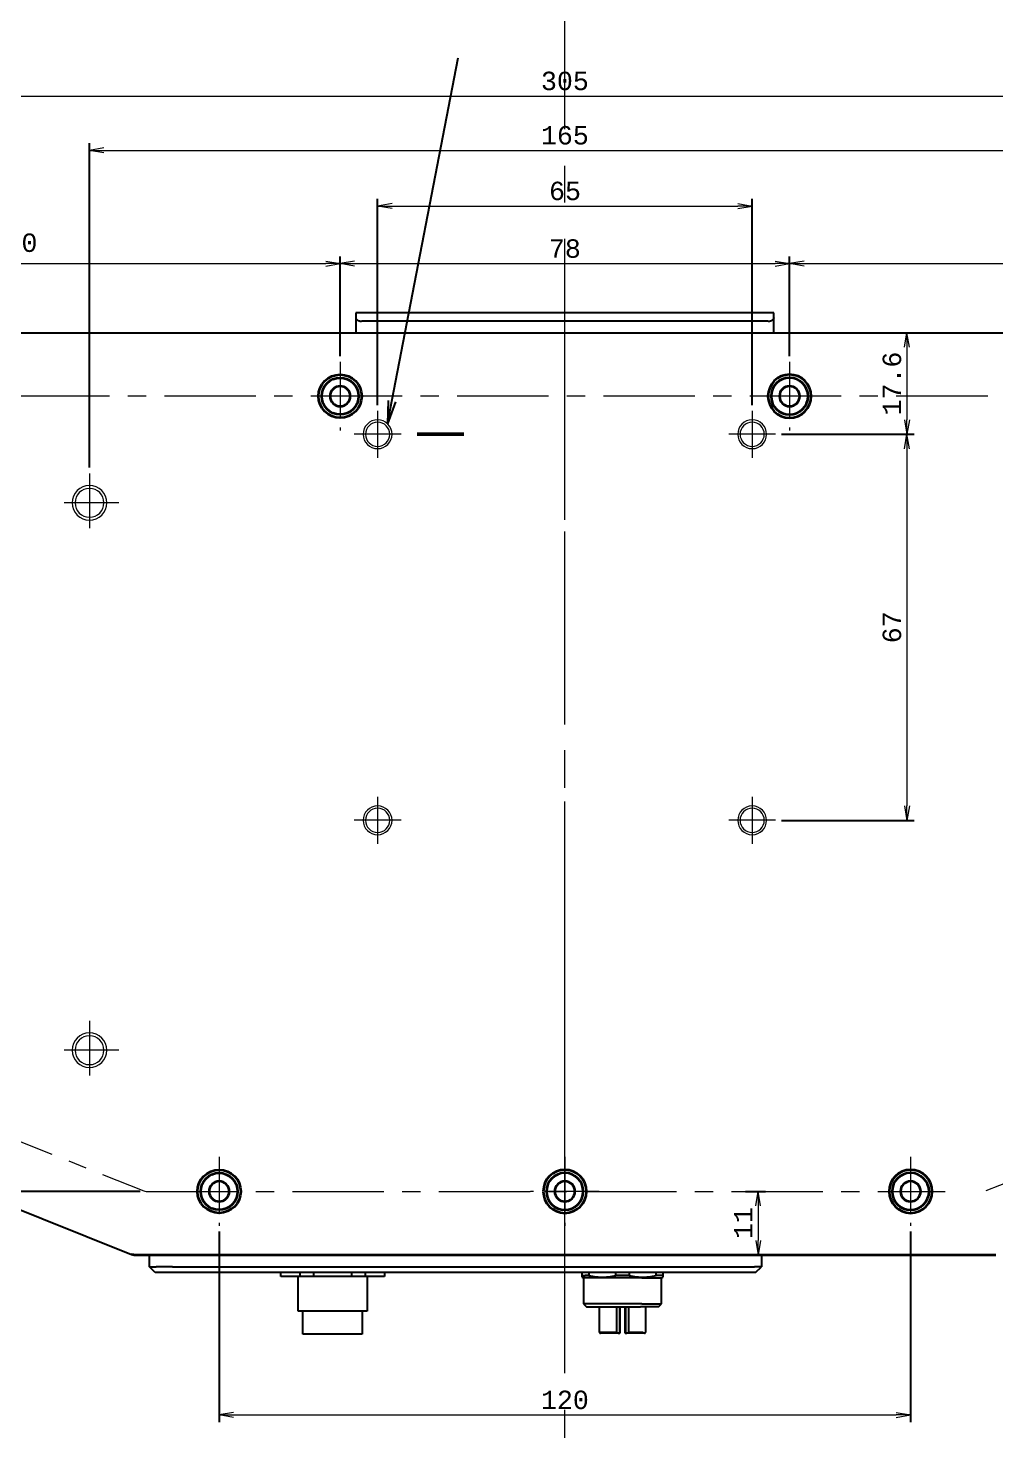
# Model space of a CAD drawing. Header units: millimetres. Extents: x -573 to 3430, y 0 to 3769.
# Drawn here: x 255.2 to 423.1, y 134 to 377.5 of the extents above; entities that cross this region are included whole.
import ezdxf
from ezdxf import colors
from ezdxf.entities.mleader import LeaderData, LeaderLine
from ezdxf.math import Vec2, Vec3

# ---------------------------------------------------------------- set-up
doc = ezdxf.new("R2010")
doc.units = ezdxf.units.MM
doc.linetypes.add('CENTER', pattern=[50.8, 31.75, -6.35, 6.35, -6.35])
for name, color, linetype, lineweight in [('01 Basic thick', 7, 'Continuous', 35), ('02 Basic thin', 3, 'Continuous', 15), ('05 Center', 3, 'CENTER', 15), ('07 Dimension', 4, 'Continuous', 15), ('08 Text', 2, 'Continuous', 15), ('09 Super Thick', 5, 'Continuous', 50)]:
    doc.layers.add(name, color=color, linetype=linetype, lineweight=lineweight)
doc.styles.get("Standard").update_dxf_attribs({"font": 'monotxt.shx', "height": 3.2, "bigfont": '@extfont2.shx'})
doc.dimstyles.new('ISO-25', dxfattribs={"dimtxt": 3.2, "dimasz": 2.5, "dimexe": 1.25, "dimexo": 1, "dimgap": 1, "dimtad": 1, "dimdsep": 46, "dimtxsty": 'Standard', "dimblk": 'OPEN', "dimcen": 2.5, "dimclrd": 256, "dimclre": 256, "dimclrt": 256, "dimadec": 0, "dimazin": 0, "dimtfac": 1, "dimtmove": 0, "dimatfit": 3, "dimldrblk": 'OPEN', "dimfxl": 1, "dimlwd": -1, "dimarcsym": 0})

# ---------------------------------------------------------------- blocks, each defined once
blk = doc.blocks.new('_Open')
at = {"color": 0, "linetype": 'ByBlock', "lineweight": -2}
for p, q in [((-1, 0.167), (0, 0)), ((-1, -0.167), (0, 0)), ((0, 0), (-1, 0))]:
    blk.add_line(p, q, dxfattribs=at)
blk = doc.blocks.new('*D2470')
at = {"layer": '07 Dimension', "lineweight": -2, "ltscale": 0.15, "transparency": 16777216}
for p, q in [((315.84, 312.06), (315.84, 347.85)), ((380.84, 312.06), (380.84, 347.85))]:
    blk.add_line(p, q, dxfattribs=at)
at = {"layer": '07 Dimension', "ltscale": 0.15, "transparency": 16777216}
blk.add_line((318.34, 346.6), (378.34, 346.6), dxfattribs=at)
at = {"layer": 'Defpoints', "color": 0, "ltscale": 0.15, "transparency": 16777216}
for p in [(380.84, 346.6), (315.84, 311.06), (380.84, 311.06)]:
    blk.add_point(p, dxfattribs=at)
at = {"layer": '07 Dimension', "ltscale": 0.15, "transparency": 16777216, "xscale": 2.5, "yscale": 2.5, "zscale": 2.5, "rotation": 180}
blk.add_blockref('_Open', (315.84, 346.6), dxfattribs=at)
at = {"layer": '07 Dimension', "ltscale": 0.15, "transparency": 16777216, "xscale": 2.5, "yscale": 2.5, "zscale": 2.5}
blk.add_blockref('_Open', (380.84, 346.6), dxfattribs=at)
at = {"layer": '07 Dimension', "ltscale": 0.15, "transparency": 16777216, "insert": (348.36, 349.2), "char_height": 3.2, "attachment_point": 5}
blk.add_mtext('65', dxfattribs=at)
blk = doc.blocks.new('*D2471')
at = {"layer": '07 Dimension', "lineweight": -2, "ltscale": 0.15, "transparency": 16777216}
for p, q in [((265.84, 301.21), (265.84, 357.51)), ((430.84, 301.21), (430.84, 357.51))]:
    blk.add_line(p, q, dxfattribs=at)
at = {"layer": '07 Dimension', "ltscale": 0.15, "transparency": 16777216}
blk.add_line((268.34, 356.26), (428.34, 356.26), dxfattribs=at)
at = {"layer": 'Defpoints', "color": 0, "ltscale": 0.15, "transparency": 16777216}
for p in [(430.84, 356.26), (265.84, 300.21), (430.84, 300.21)]:
    blk.add_point(p, dxfattribs=at)
at = {"layer": '07 Dimension', "ltscale": 0.15, "transparency": 16777216, "xscale": 2.5, "yscale": 2.5, "zscale": 2.5, "rotation": 180}
blk.add_blockref('_Open', (265.84, 356.26), dxfattribs=at)
at = {"layer": '07 Dimension', "ltscale": 0.15, "transparency": 16777216, "xscale": 2.5, "yscale": 2.5, "zscale": 2.5}
blk.add_blockref('_Open', (430.84, 356.26), dxfattribs=at)
at = {"layer": '07 Dimension', "ltscale": 0.15, "transparency": 16777216, "insert": (348.34, 358.86), "char_height": 3.2, "attachment_point": 5}
blk.add_mtext('165', dxfattribs=at)
blk = doc.blocks.new('*D2472')
at = {"layer": '07 Dimension', "lineweight": -2, "ltscale": 0.15, "transparency": 16777216}
for p, q in [((195.84, 301.21), (195.84, 366.94)), ((500.84, 301.21), (500.84, 366.94))]:
    blk.add_line(p, q, dxfattribs=at)
at = {"layer": '07 Dimension', "ltscale": 0.15, "transparency": 16777216}
blk.add_line((198.34, 365.69), (498.34, 365.69), dxfattribs=at)
at = {"layer": 'Defpoints', "color": 0, "ltscale": 0.15, "transparency": 16777216}
for p in [(500.84, 365.69), (195.84, 300.21), (500.84, 300.21)]:
    blk.add_point(p, dxfattribs=at)
at = {"layer": '07 Dimension', "ltscale": 0.15, "transparency": 16777216, "xscale": 2.5, "yscale": 2.5, "zscale": 2.5, "rotation": 180}
blk.add_blockref('_Open', (195.84, 365.69), dxfattribs=at)
at = {"layer": '07 Dimension', "ltscale": 0.15, "transparency": 16777216, "xscale": 2.5, "yscale": 2.5, "zscale": 2.5}
blk.add_blockref('_Open', (500.84, 365.69), dxfattribs=at)
at = {"layer": '07 Dimension', "ltscale": 0.15, "transparency": 16777216, "insert": (348.34, 368.29), "char_height": 3.2, "attachment_point": 5}
blk.add_mtext('305', dxfattribs=at)
blk = doc.blocks.new('*D2476')
at = {"layer": '07 Dimension', "lineweight": -2, "ltscale": 0.15, "transparency": 16777216}
for p, q in [((385.91, 306.99), (408.96, 306.99)), ((385.91, 239.99), (408.96, 239.99))]:
    blk.add_line(p, q, dxfattribs=at)
at = {"layer": '07 Dimension', "ltscale": 0.15, "transparency": 16777216}
blk.add_line((407.71, 304.49), (407.71, 242.49), dxfattribs=at)
at = {"layer": 'Defpoints', "color": 0, "ltscale": 0.15, "transparency": 16777216}
for p in [(384.91, 306.99), (384.91, 239.99), (407.71, 239.99)]:
    blk.add_point(p, dxfattribs=at)
at = {"layer": '07 Dimension', "ltscale": 0.15, "transparency": 16777216, "xscale": 2.5, "yscale": 2.5, "zscale": 2.5}
for p, rotation in [((407.71, 306.99), 90), ((407.71, 239.99), 270)]:
    blk.add_blockref('_Open', p, dxfattribs=dict(at, rotation=rotation))
at = {"layer": '07 Dimension', "ltscale": 0.15, "transparency": 16777216, "insert": (405.11, 273.49), "char_height": 3.2, "attachment_point": 5, "rotation": 90}
blk.add_mtext('67', dxfattribs=at)
blk = doc.blocks.new('*D2462')
at = {"layer": '07 Dimension', "lineweight": -2, "ltscale": 0.15, "transparency": 16777216}
for p, q in [((381.84, 324.59), (408.96, 324.59)), ((385.91, 306.99), (408.96, 306.99))]:
    blk.add_line(p, q, dxfattribs=at)
at = {"layer": '07 Dimension', "ltscale": 0.15, "transparency": 16777216}
blk.add_line((407.71, 322.09), (407.71, 309.49), dxfattribs=at)
at = {"layer": 'Defpoints', "color": 0, "ltscale": 0.15, "transparency": 16777216}
for p in [(380.84, 324.59), (384.91, 306.99), (407.71, 306.99)]:
    blk.add_point(p, dxfattribs=at)
at = {"layer": '07 Dimension', "ltscale": 0.15, "transparency": 16777216, "xscale": 2.5, "yscale": 2.5, "zscale": 2.5}
for p, rotation in [((407.71, 324.59), 90), ((407.71, 306.99), 270)]:
    blk.add_blockref('_Open', p, dxfattribs=dict(at, rotation=rotation))
at = {"layer": '07 Dimension', "ltscale": 0.15, "transparency": 16777216, "insert": (405.11, 315.79), "char_height": 3.2, "attachment_point": 5, "rotation": 90}
blk.add_mtext('17.6', dxfattribs=at)
blk = doc.blocks.new('*D2477')
at = {"layer": '07 Dimension', "lineweight": -2, "ltscale": 0.15, "transparency": 16777216}
for p, q in [((309.34, 320.57), (309.34, 337.85)), ((387.34, 320.57), (387.34, 337.85))]:
    blk.add_line(p, q, dxfattribs=at)
at = {"layer": '07 Dimension', "ltscale": 0.15, "transparency": 16777216}
blk.add_line((311.84, 336.6), (384.84, 336.6), dxfattribs=at)
at = {"layer": 'Defpoints', "color": 0, "ltscale": 0.15, "transparency": 16777216}
for p in [(387.34, 336.6), (309.34, 319.57), (387.34, 319.57)]:
    blk.add_point(p, dxfattribs=at)
at = {"layer": '07 Dimension', "ltscale": 0.15, "transparency": 16777216, "xscale": 2.5, "yscale": 2.5, "zscale": 2.5, "rotation": 180}
blk.add_blockref('_Open', (309.34, 336.6), dxfattribs=at)
at = {"layer": '07 Dimension', "ltscale": 0.15, "transparency": 16777216, "xscale": 2.5, "yscale": 2.5, "zscale": 2.5}
blk.add_blockref('_Open', (387.34, 336.6), dxfattribs=at)
at = {"layer": '07 Dimension', "ltscale": 0.15, "transparency": 16777216, "insert": (348.34, 339.2), "char_height": 3.2, "attachment_point": 5}
blk.add_mtext('78', dxfattribs=at)
blk = doc.blocks.new('*D2478')
at = {"layer": '07 Dimension', "lineweight": -2, "ltscale": 0.15, "transparency": 16777216}
for p, q in [((387.34, 320.57), (387.34, 337.85)), ((517.34, 320.57), (517.34, 337.85))]:
    blk.add_line(p, q, dxfattribs=at)
at = {"layer": '07 Dimension', "ltscale": 0.15, "transparency": 16777216}
blk.add_line((389.84, 336.6), (514.84, 336.6), dxfattribs=at)
at = {"layer": 'Defpoints', "color": 0, "ltscale": 0.15, "transparency": 16777216}
for p in [(517.34, 336.6), (387.34, 319.57), (517.34, 319.57)]:
    blk.add_point(p, dxfattribs=at)
at = {"layer": '07 Dimension', "ltscale": 0.15, "transparency": 16777216, "xscale": 2.5, "yscale": 2.5, "zscale": 2.5, "rotation": 180}
blk.add_blockref('_Open', (387.34, 336.6), dxfattribs=at)
at = {"layer": '07 Dimension', "ltscale": 0.15, "transparency": 16777216, "xscale": 2.5, "yscale": 2.5, "zscale": 2.5}
blk.add_blockref('_Open', (517.34, 336.6), dxfattribs=at)
at = {"layer": '07 Dimension', "ltscale": 0.15, "transparency": 16777216, "insert": (452.34, 339.73), "char_height": 3.2, "attachment_point": 5}
blk.add_mtext('65X2p=130', dxfattribs=at)
blk = doc.blocks.new('*D2459')
at = {"layer": '07 Dimension', "lineweight": -2, "ltscale": 0.15, "transparency": 16777216}
for p, q in [((179.34, 320.57), (179.34, 337.85)), ((309.34, 320.57), (309.34, 337.85))]:
    blk.add_line(p, q, dxfattribs=at)
at = {"layer": '07 Dimension', "ltscale": 0.15, "transparency": 16777216}
blk.add_line((181.84, 336.6), (306.84, 336.6), dxfattribs=at)
at = {"layer": 'Defpoints', "color": 0, "ltscale": 0.15, "transparency": 16777216}
for p in [(309.34, 336.6), (179.34, 319.57), (309.34, 319.57)]:
    blk.add_point(p, dxfattribs=at)
at = {"layer": '07 Dimension', "ltscale": 0.15, "transparency": 16777216, "xscale": 2.5, "yscale": 2.5, "zscale": 2.5, "rotation": 180}
blk.add_blockref('_Open', (179.34, 336.6), dxfattribs=at)
at = {"layer": '07 Dimension', "ltscale": 0.15, "transparency": 16777216, "xscale": 2.5, "yscale": 2.5, "zscale": 2.5}
blk.add_blockref('_Open', (309.34, 336.6), dxfattribs=at)
at = {"layer": '07 Dimension', "ltscale": 0.15, "transparency": 16777216, "insert": (244.34, 339.73), "char_height": 3.2, "attachment_point": 5}
blk.add_mtext('65X2p=130', dxfattribs=at)
blk = doc.blocks.new('*D2465')
at = {"layer": '07 Dimension', "lineweight": -2, "ltscale": 0.15, "transparency": 16777216}
for p, q in [((288.34, 168.62), (288.34, 135.54)), ((408.34, 168.62), (408.34, 135.54))]:
    blk.add_line(p, q, dxfattribs=at)
at = {"layer": '07 Dimension', "ltscale": 0.15, "transparency": 16777216}
blk.add_line((290.84, 136.79), (405.84, 136.79), dxfattribs=at)
at = {"layer": 'Defpoints', "color": 0, "ltscale": 0.15, "transparency": 16777216}
for p in [(288.34, 169.62), (408.34, 169.62), (408.34, 136.79)]:
    blk.add_point(p, dxfattribs=at)
at = {"layer": '07 Dimension', "ltscale": 0.15, "transparency": 16777216, "xscale": 2.5, "yscale": 2.5, "zscale": 2.5, "rotation": 180}
blk.add_blockref('_Open', (288.34, 136.79), dxfattribs=at)
at = {"layer": '07 Dimension', "ltscale": 0.15, "transparency": 16777216, "xscale": 2.5, "yscale": 2.5, "zscale": 2.5}
blk.add_blockref('_Open', (408.34, 136.79), dxfattribs=at)
at = {"layer": '07 Dimension', "ltscale": 0.15, "transparency": 16777216, "insert": (348.34, 139.39), "char_height": 3.2, "attachment_point": 5}
blk.add_mtext('120', dxfattribs=at)
blk = doc.blocks.new('*D2467')
at = {"layer": '07 Dimension', "lineweight": -2, "ltscale": 0.15, "transparency": 16777216}
for p, q in [((379.68, 175.59), (383.14, 175.59)), ((379.68, 164.59), (383.14, 164.59))]:
    blk.add_line(p, q, dxfattribs=at)
at = {"layer": '07 Dimension', "ltscale": 0.15, "transparency": 16777216}
blk.add_line((381.89, 173.09), (381.89, 167.09), dxfattribs=at)
at = {"layer": 'Defpoints', "color": 0, "ltscale": 0.15, "transparency": 16777216}
for p in [(378.68, 175.59), (378.68, 164.59), (381.89, 164.59)]:
    blk.add_point(p, dxfattribs=at)
at = {"layer": '07 Dimension', "ltscale": 0.15, "transparency": 16777216, "xscale": 2.5, "yscale": 2.5, "zscale": 2.5}
for p, rotation in [((381.89, 175.59), 90), ((381.89, 164.59), 270)]:
    blk.add_blockref('_Open', p, dxfattribs=dict(at, rotation=rotation))
at = {"layer": '07 Dimension', "ltscale": 0.15, "transparency": 16777216, "insert": (379.29, 170.09), "char_height": 3.2, "attachment_point": 5, "rotation": 90}
blk.add_mtext('11', dxfattribs=at)
blk = doc.blocks.new('*D2469')
at = {"layer": '07 Dimension', "lineweight": -2, "ltscale": 0.15, "transparency": 16777216}
for p, q in [((172.36, 313.59), (136.37, 313.59)), ((274.65, 175.59), (136.37, 175.59))]:
    blk.add_line(p, q, dxfattribs=at)
at = {"layer": '07 Dimension', "ltscale": 0.15, "transparency": 16777216}
blk.add_line((137.62, 311.09), (137.62, 178.09), dxfattribs=at)
at = {"layer": 'Defpoints', "color": 0, "ltscale": 0.15, "transparency": 16777216}
for p in [(173.36, 313.59), (137.62, 175.59), (275.65, 175.59)]:
    blk.add_point(p, dxfattribs=at)
at = {"layer": '07 Dimension', "ltscale": 0.15, "transparency": 16777216, "xscale": 2.5, "yscale": 2.5, "zscale": 2.5}
for p, rotation in [((137.62, 313.59), 90), ((137.62, 175.59), 270)]:
    blk.add_blockref('_Open', p, dxfattribs=dict(at, rotation=rotation))
at = {"layer": '07 Dimension', "ltscale": 0.15, "transparency": 16777216, "insert": (135.02, 244.59), "char_height": 3.2, "attachment_point": 5, "rotation": 90}
blk.add_mtext('138', dxfattribs=at)

msp = doc.modelspace()

# ---------------------------------------------------------------- linework, layer by layer
at = {"layer": '01 Basic thick', "lineweight": -3}
for p, q in [((312.089, 328.092), (312.089, 327.169)), ((384.589, 328.092), (312.089, 328.092)), ((312.099, 327.141), (312.089, 327.169)), ((312.089, 327.169), (312.089, 324.593)), ((312.11, 327.112), (312.099, 327.141)), ((312.122, 327.085), (312.11, 327.112)), ((312.134, 327.058), (312.122, 327.085)), ((312.148, 327.031), (312.134, 327.058)), ((312.163, 327.004), (312.148, 327.031)), ((312.178, 326.979), (312.163, 327.004)), ((312.195, 326.953), (312.178, 326.979)), ((312.212, 326.929), (312.195, 326.953)), ((312.23, 326.905), (312.212, 326.929)), ((312.249, 326.881), (312.23, 326.905)), ((312.269, 326.859), (312.249, 326.881)), ((312.289, 326.837), (312.269, 326.859)), ((312.311, 326.815), (312.289, 326.837)), ((312.333, 326.795), (312.311, 326.815)), ((312.355, 326.775), (312.333, 326.795)), ((312.379, 326.756), (312.355, 326.775)), ((312.403, 326.738), (312.379, 326.756)), ((312.427, 326.721), (312.403, 326.738)), ((312.453, 326.705), (312.427, 326.721)), ((312.479, 326.689), (312.453, 326.705)), ((312.505, 326.674), (312.479, 326.689)), ((312.532, 326.661), (312.505, 326.674)), ((312.559, 326.648), (312.532, 326.661)), ((312.587, 326.636), (312.559, 326.648)), ((312.615, 326.625), (312.587, 326.636)), ((312.643, 326.616), (312.615, 326.625)), ((312.672, 326.607), (312.643, 326.616)), ((312.701, 326.599), (312.672, 326.607)), ((312.73, 326.592), (312.701, 326.599)), ((312.76, 326.586), (312.73, 326.592)), ((312.79, 326.582), (312.76, 326.586)), ((312.82, 326.578), (312.79, 326.582)), ((312.85, 326.575), (312.82, 326.578)), ((312.88, 326.574), (312.85, 326.575)), ((312.91, 326.573), (312.88, 326.574)), ((312.94, 326.574), (312.91, 326.573)), ((312.97, 326.575), (312.94, 326.574)), ((313, 326.578), (312.97, 326.575)), ((313.03, 326.581), (313, 326.578)), ((313.059, 326.586), (313.03, 326.581)), ((313.089, 326.592), (313.059, 326.586)), ((383.589, 326.592), (313.089, 326.592)), ((383.619, 326.586), (383.589, 326.592)), ((383.648, 326.581), (383.619, 326.586)), ((383.678, 326.578), (383.648, 326.581)), ((383.708, 326.575), (383.678, 326.578)), ((383.738, 326.574), (383.708, 326.575)), ((383.768, 326.573), (383.738, 326.574)), ((383.798, 326.574), (383.768, 326.573)), ((383.828, 326.575), (383.798, 326.574)), ((383.858, 326.578), (383.828, 326.575)), ((383.888, 326.582), (383.858, 326.578)), ((383.918, 326.586), (383.888, 326.582)), ((383.948, 326.592), (383.918, 326.586)), ((383.977, 326.599), (383.948, 326.592)), ((384.006, 326.607), (383.977, 326.599)), ((384.035, 326.616), (384.006, 326.607)), ((384.063, 326.625), (384.035, 326.616)), ((384.091, 326.636), (384.063, 326.625)), ((384.119, 326.648), (384.091, 326.636)), ((384.146, 326.661), (384.119, 326.648)), ((384.173, 326.674), (384.146, 326.661)), ((384.199, 326.689), (384.173, 326.674)), ((384.225, 326.705), (384.199, 326.689)), ((384.25, 326.721), (384.225, 326.705)), ((384.275, 326.738), (384.25, 326.721)), ((384.299, 326.756), (384.275, 326.738)), ((384.323, 326.775), (384.299, 326.756)), ((384.345, 326.795), (384.323, 326.775)), ((384.367, 326.815), (384.345, 326.795)), ((384.389, 326.837), (384.367, 326.815)), ((384.409, 326.859), (384.389, 326.837)), ((384.429, 326.881), (384.409, 326.859)), ((384.448, 326.905), (384.429, 326.881)), ((384.466, 326.929), (384.448, 326.905)), ((384.483, 326.953), (384.466, 326.929)), ((384.5, 326.979), (384.483, 326.953)), ((384.515, 327.004), (384.5, 326.979)), ((384.53, 327.031), (384.515, 327.004)), ((384.544, 327.058), (384.53, 327.031)), ((384.556, 327.085), (384.544, 327.058)), ((384.568, 327.112), (384.556, 327.085)), ((384.579, 327.141), (384.568, 327.112)), ((384.589, 327.169), (384.579, 327.141)), ((384.589, 327.169), (384.589, 328.092)), ((384.589, 324.593), (384.589, 327.169)), ((169.339, 324.593), (527.339, 324.593)), ((168.968, 206.341), (273.16, 164.664)), ((273.339, 164.593), (273.16, 164.664)), ((273.16, 164.664), (273.193, 164.652)), ((273.193, 164.652), (273.225, 164.641)), ((273.225, 164.641), (273.258, 164.631)), ((273.258, 164.631), (273.292, 164.622)), ((273.292, 164.622), (273.325, 164.614)), ((273.325, 164.614), (273.359, 164.608)), ((273.343, 164.615), (273.339, 164.593)), ((273.359, 164.608), (273.394, 164.602)), ((273.394, 164.602), (273.428, 164.598)), ((273.428, 164.598), (273.462, 164.595)), ((273.462, 164.595), (273.497, 164.593)), ((273.497, 164.593), (273.532, 164.593)), ((273.532, 164.593), (423.146, 164.593)), ((276.239, 162.493), (276.239, 164.593)), ((382.439, 164.593), (382.439, 162.493)), ((276.239, 162.493), (277.411, 162.493)), ((277.239, 161.493), (276.239, 162.493)), ((278.118, 161.493), (277.239, 161.493)), ((280.239, 162.493), (277.411, 162.493)), ((280.239, 161.493), (278.118, 161.493)), ((280.239, 162.493), (378.439, 162.493)), ((378.439, 161.493), (280.239, 161.493)), ((299.039, 160.795), (299.039, 161.495)), ((302.317, 160.795), (299.039, 160.795)), ((302.039, 154.795), (302.039, 160.789)), ((302.317, 161.496), (302.317, 160.795)), ((304.761, 160.795), (302.317, 160.795)), ((304.761, 160.795), (304.761, 161.493)), ((311.317, 160.795), (304.761, 160.795)), ((311.317, 161.493), (311.317, 160.795)), ((313.761, 160.795), (311.317, 160.795)), ((313.761, 160.795), (313.761, 161.493)), ((317.039, 160.795), (313.761, 160.795)), ((314.039, 160.795), (314.039, 154.795)), ((317.039, 161.494), (317.039, 160.795)), ((351.339, 161.009), (351.339, 161.495)), ((351.339, 161.009), (351.844, 161.009)), ((351.339, 160.72), (351.339, 161.009)), ((351.339, 160.72), (351.589, 160.576)), ((352.507, 161.009), (351.844, 161.009)), ((352.507, 161.494), (352.507, 161.009)), ((352.507, 161.009), (352.813, 160.937)), ((352.813, 160.937), (353.121, 160.876)), ((353.121, 160.876), (353.431, 160.824)), ((353.431, 160.824), (353.742, 160.783)), ((353.742, 160.783), (354.055, 160.752)), ((354.055, 160.752), (354.368, 160.732)), ((354.368, 160.732), (354.682, 160.721)), ((354.682, 160.721), (354.996, 160.721)), ((354.996, 160.721), (355.31, 160.732)), ((355.31, 160.732), (355.623, 160.752)), ((355.623, 160.752), (355.936, 160.783)), ((355.936, 160.783), (356.247, 160.824)), ((356.247, 160.824), (356.557, 160.876)), ((356.557, 160.876), (356.865, 160.937)), ((356.865, 160.937), (357.171, 161.009)), ((357.171, 161.009), (357.171, 161.496)), ((359.507, 161.009), (357.171, 161.009)), ((359.507, 161.493), (359.507, 161.009)), ((359.507, 161.009), (359.813, 160.937)), ((359.813, 160.937), (360.121, 160.876)), ((360.121, 160.876), (360.431, 160.824)), ((360.431, 160.824), (360.742, 160.783)), ((360.742, 160.783), (361.055, 160.752)), ((361.055, 160.752), (361.368, 160.732)), ((361.368, 160.732), (361.682, 160.721)), ((361.682, 160.721), (361.996, 160.721)), ((361.996, 160.721), (362.31, 160.732)), ((362.31, 160.732), (362.623, 160.752)), ((362.623, 160.752), (362.936, 160.783)), ((362.936, 160.783), (363.247, 160.824)), ((363.247, 160.824), (363.557, 160.876)), ((363.557, 160.876), (363.865, 160.937)), ((363.865, 160.937), (364.171, 161.009)), ((364.171, 161.009), (364.171, 161.497)), ((365.339, 161.009), (364.171, 161.009)), ((365.089, 160.576), (365.339, 160.72)), ((365.339, 161.497), (365.339, 161.009)), ((365.339, 161.009), (365.339, 160.72)), ((378.439, 162.493), (381.267, 162.493)), ((380.56, 161.493), (378.439, 161.493)), ((381.439, 161.493), (380.56, 161.493)), ((382.439, 162.493), (381.267, 162.493)), ((381.439, 161.493), (382.439, 162.493)), ((352.493, 160.576), (351.589, 160.576)), ((351.589, 160.576), (351.589, 156.076)), ((361.714, 160.576), (352.493, 160.576)), ((361.714, 160.576), (365.089, 160.576)), ((365.089, 156.076), (365.089, 160.576)), ((351.589, 156.076), (352.089, 155.576)), ((361.714, 156.076), (351.589, 156.076)), ((361.714, 156.076), (365.089, 156.076)), ((364.589, 155.576), (365.089, 156.076)), ((308.039, 154.795), (302.043, 154.795)), ((302.889, 150.795), (302.889, 154.791)), ((314.039, 154.795), (308.039, 154.795)), ((313.189, 154.795), (313.189, 150.795)), ((352.089, 155.576), (361.464, 155.576)), ((354.343, 151.176), (354.343, 155.578)), ((357.315, 155.576), (357.315, 151.176)), ((357.814, 155.576), (357.814, 151.176)), ((357.959, 151.176), (357.959, 155.578)), ((358.719, 155.576), (358.719, 151.176)), ((358.864, 155.577), (358.864, 151.176)), ((359.363, 155.576), (359.363, 151.176)), ((364.589, 155.576), (361.464, 155.576)), ((362.335, 155.58), (362.335, 151.176)), ((354.331, 151.176), (354.331, 151.169)), ((354.343, 151.176), (354.331, 151.176)), ((354.331, 151.169), (354.331, 151.162)), ((354.331, 151.162), (354.332, 151.155)), ((354.332, 151.155), (354.333, 151.148)), ((354.333, 151.148), (354.334, 151.141)), ((354.334, 151.141), (354.335, 151.134)), ((354.335, 151.134), (354.337, 151.127)), ((354.337, 151.127), (354.338, 151.12)), ((354.338, 151.12), (354.34, 151.114)), ((354.34, 151.114), (354.343, 151.107)), ((354.343, 151.176), (357.315, 151.176)), ((354.343, 151.107), (354.345, 151.101)), ((354.345, 151.101), (354.348, 151.094)), ((354.348, 151.094), (354.351, 151.088)), ((354.351, 151.088), (354.354, 151.082)), ((354.354, 151.082), (354.357, 151.076)), ((354.357, 151.076), (354.361, 151.07)), ((354.361, 151.07), (354.365, 151.064)), ((354.365, 151.064), (354.369, 151.058)), ((354.369, 151.058), (354.373, 151.052)), ((354.373, 151.052), (354.377, 151.047)), ((354.377, 151.047), (354.382, 151.042)), ((354.382, 151.042), (354.387, 151.037)), ((354.387, 151.037), (354.392, 151.032)), ((354.392, 151.032), (354.397, 151.027)), ((354.397, 151.027), (354.402, 151.022)), ((354.402, 151.022), (354.407, 151.018)), ((354.407, 151.018), (354.413, 151.014)), ((354.413, 151.014), (354.419, 151.01)), ((354.419, 151.01), (354.425, 151.006)), ((354.425, 151.006), (354.431, 151.002)), ((354.431, 151.002), (354.437, 150.999)), ((354.437, 150.999), (354.443, 150.996)), ((354.443, 150.996), (354.449, 150.993)), ((354.449, 150.993), (354.456, 150.99)), ((354.456, 150.99), (354.462, 150.988)), ((354.462, 150.988), (354.469, 150.985)), ((354.469, 150.985), (354.475, 150.983)), ((354.475, 150.983), (354.482, 150.982)), ((354.482, 150.982), (354.489, 150.98)), ((354.489, 150.98), (354.496, 150.979)), ((354.496, 150.979), (354.503, 150.978)), ((354.503, 150.978), (354.51, 150.977)), ((354.51, 150.977), (354.517, 150.976)), ((354.517, 150.976), (354.524, 150.976)), ((354.524, 150.976), (354.53, 150.976)), ((357.364, 150.976), (354.537, 150.976)), ((357.414, 150.976), (357.364, 150.976)), ((357.611, 150.976), (357.414, 150.976)), ((357.621, 150.976), (357.614, 150.976)), ((357.614, 150.976), (357.759, 150.976)), ((357.759, 150.976), (357.614, 150.976)), ((357.628, 150.976), (357.621, 150.976)), ((357.634, 150.977), (357.628, 150.976)), ((357.641, 150.977), (357.634, 150.977)), ((357.648, 150.978), (357.641, 150.977)), ((357.655, 150.98), (357.648, 150.978)), ((357.661, 150.981), (357.655, 150.98)), ((357.668, 150.983), (357.661, 150.981)), ((357.674, 150.985), (357.668, 150.983)), ((357.681, 150.987), (357.674, 150.985)), ((357.687, 150.99), (357.681, 150.987)), ((357.694, 150.992), (357.687, 150.99)), ((357.7, 150.995), (357.694, 150.992)), ((357.706, 150.998), (357.7, 150.995)), ((357.712, 151.001), (357.706, 150.998)), ((357.718, 151.005), (357.712, 151.001)), ((357.724, 151.008), (357.718, 151.005)), ((357.729, 151.012), (357.724, 151.008)), ((357.735, 151.016), (357.729, 151.012)), ((357.74, 151.02), (357.735, 151.016)), ((357.745, 151.025), (357.74, 151.02)), ((357.75, 151.029), (357.745, 151.025)), ((357.755, 151.034), (357.75, 151.029)), ((357.76, 151.039), (357.755, 151.034)), ((357.759, 150.976), (357.766, 150.976)), ((357.765, 151.044), (357.76, 151.039)), ((357.769, 151.049), (357.765, 151.044)), ((357.766, 150.976), (357.773, 150.976)), ((357.773, 151.055), (357.769, 151.049)), ((357.777, 151.06), (357.773, 151.055)), ((357.773, 150.976), (357.779, 150.977)), ((357.781, 151.066), (357.777, 151.06)), ((357.779, 150.977), (357.786, 150.977)), ((357.785, 151.072), (357.781, 151.066)), ((357.788, 151.078), (357.785, 151.072)), ((357.786, 150.977), (357.793, 150.978)), ((357.792, 151.084), (357.788, 151.078)), ((357.795, 151.09), (357.792, 151.084)), ((357.793, 150.978), (357.8, 150.98)), ((357.797, 151.096), (357.795, 151.09)), ((357.8, 151.102), (357.797, 151.096)), ((357.802, 151.109), (357.8, 151.102)), ((357.8, 150.98), (357.806, 150.981)), ((357.805, 151.115), (357.802, 151.109)), ((357.807, 151.122), (357.805, 151.115)), ((357.806, 150.981), (357.813, 150.983)), ((357.808, 151.128), (357.807, 151.122)), ((357.81, 151.135), (357.808, 151.128)), ((357.811, 151.142), (357.81, 151.135)), ((357.812, 151.148), (357.811, 151.142)), ((357.813, 151.155), (357.812, 151.148)), ((357.814, 151.162), (357.813, 151.155)), ((357.813, 150.983), (357.819, 150.985)), ((357.814, 151.176), (357.814, 151.169)), ((357.814, 151.169), (357.814, 151.162)), ((357.819, 150.985), (357.826, 150.987)), ((357.826, 150.987), (357.832, 150.99)), ((357.832, 150.99), (357.839, 150.992)), ((357.839, 150.992), (357.845, 150.995)), ((357.845, 150.995), (357.851, 150.998)), ((357.851, 150.998), (357.857, 151.001)), ((357.857, 151.001), (357.863, 151.005)), ((357.863, 151.005), (357.869, 151.008)), ((357.869, 151.008), (357.874, 151.012)), ((357.874, 151.012), (357.88, 151.016)), ((357.88, 151.016), (357.885, 151.02)), ((357.885, 151.02), (357.89, 151.025)), ((357.89, 151.025), (357.895, 151.029)), ((357.895, 151.029), (357.9, 151.034)), ((357.9, 151.034), (357.905, 151.039)), ((357.905, 151.039), (357.91, 151.044)), ((357.91, 151.044), (357.914, 151.049)), ((357.914, 151.049), (357.918, 151.055)), ((357.918, 151.055), (357.922, 151.06)), ((357.922, 151.06), (357.926, 151.066)), ((357.926, 151.066), (357.93, 151.072)), ((357.93, 151.072), (357.933, 151.078)), ((357.933, 151.078), (357.937, 151.084)), ((357.937, 151.084), (357.94, 151.09)), ((357.94, 151.09), (357.942, 151.096)), ((357.942, 151.096), (357.945, 151.102)), ((357.945, 151.102), (357.947, 151.109)), ((357.947, 151.109), (357.95, 151.115)), ((357.95, 151.115), (357.952, 151.122)), ((357.952, 151.122), (357.953, 151.128)), ((357.953, 151.128), (357.955, 151.135)), ((357.955, 151.135), (357.956, 151.142)), ((357.956, 151.142), (357.957, 151.148)), ((357.957, 151.148), (357.958, 151.155)), ((357.958, 151.155), (357.959, 151.162)), ((357.959, 151.169), (357.959, 151.176)), ((357.959, 151.162), (357.959, 151.169)), ((358.719, 151.176), (358.719, 151.169)), ((358.719, 151.169), (358.719, 151.162)), ((358.719, 151.162), (358.72, 151.155)), ((358.72, 151.155), (358.721, 151.148)), ((358.721, 151.148), (358.722, 151.142)), ((358.722, 151.142), (358.723, 151.135)), ((358.723, 151.135), (358.725, 151.128)), ((358.725, 151.128), (358.726, 151.122)), ((358.726, 151.122), (358.728, 151.115)), ((358.728, 151.115), (358.731, 151.109)), ((358.731, 151.109), (358.733, 151.102)), ((358.733, 151.102), (358.736, 151.096)), ((358.736, 151.096), (358.738, 151.09)), ((358.738, 151.09), (358.741, 151.084)), ((358.741, 151.084), (358.745, 151.078)), ((358.745, 151.078), (358.748, 151.072)), ((358.748, 151.072), (358.752, 151.066)), ((358.752, 151.066), (358.756, 151.06)), ((358.756, 151.06), (358.76, 151.055)), ((358.76, 151.055), (358.764, 151.049)), ((358.764, 151.049), (358.768, 151.044)), ((358.768, 151.044), (358.773, 151.039)), ((358.773, 151.039), (358.778, 151.034)), ((358.778, 151.034), (358.782, 151.029)), ((358.782, 151.029), (358.788, 151.025)), ((358.788, 151.025), (358.793, 151.02)), ((358.793, 151.02), (358.798, 151.016)), ((358.798, 151.016), (358.804, 151.012)), ((358.804, 151.012), (358.809, 151.008)), ((358.809, 151.008), (358.815, 151.005)), ((358.815, 151.005), (358.821, 151.001)), ((358.821, 151.001), (358.827, 150.998)), ((358.827, 150.998), (358.833, 150.995)), ((358.833, 150.995), (358.839, 150.992)), ((358.839, 150.992), (358.846, 150.99)), ((358.846, 150.99), (358.852, 150.987)), ((358.852, 150.987), (358.858, 150.985)), ((358.858, 150.985), (358.865, 150.983)), ((358.864, 151.169), (358.864, 151.176)), ((358.864, 151.162), (358.864, 151.169)), ((358.865, 151.155), (358.864, 151.162)), ((358.866, 151.148), (358.865, 151.155)), ((358.865, 150.983), (358.872, 150.981)), ((358.867, 151.141), (358.866, 151.148)), ((358.868, 151.134), (358.867, 151.141)), ((358.87, 151.127), (358.868, 151.134)), ((358.872, 151.12), (358.87, 151.127)), ((358.874, 151.114), (358.872, 151.12)), ((358.872, 150.981), (358.878, 150.98)), ((358.876, 151.107), (358.874, 151.114)), ((358.879, 151.101), (358.876, 151.107)), ((358.878, 150.98), (358.885, 150.978)), ((358.881, 151.094), (358.879, 151.101)), ((358.884, 151.088), (358.881, 151.094)), ((358.887, 151.082), (358.884, 151.088)), ((358.885, 150.978), (358.892, 150.977)), ((358.891, 151.076), (358.887, 151.082)), ((358.894, 151.07), (358.891, 151.076)), ((358.892, 150.977), (358.899, 150.977)), ((358.898, 151.064), (358.894, 151.07)), ((358.902, 151.058), (358.898, 151.064)), ((358.899, 150.977), (358.905, 150.976)), ((358.906, 151.052), (358.902, 151.058)), ((358.905, 150.976), (358.912, 150.976)), ((358.911, 151.047), (358.906, 151.052)), ((358.915, 151.042), (358.911, 151.047)), ((358.912, 150.976), (358.919, 150.976)), ((358.92, 151.037), (358.915, 151.042)), ((359.064, 150.976), (358.919, 150.976)), ((358.919, 150.976), (359.064, 150.976)), ((358.925, 151.032), (358.92, 151.037)), ((358.93, 151.027), (358.925, 151.032)), ((358.935, 151.022), (358.93, 151.027)), ((358.941, 151.018), (358.935, 151.022)), ((358.946, 151.014), (358.941, 151.018)), ((358.952, 151.01), (358.946, 151.014)), ((358.958, 151.006), (358.952, 151.01)), ((358.964, 151.002), (358.958, 151.006)), ((358.97, 150.999), (358.964, 151.002)), ((358.976, 150.996), (358.97, 150.999)), ((358.983, 150.993), (358.976, 150.996)), ((358.989, 150.99), (358.983, 150.993)), ((358.996, 150.988), (358.989, 150.99)), ((359.002, 150.985), (358.996, 150.988)), ((359.009, 150.983), (359.002, 150.985)), ((359.016, 150.982), (359.009, 150.983)), ((359.022, 150.98), (359.016, 150.982)), ((359.029, 150.979), (359.022, 150.98)), ((359.036, 150.978), (359.029, 150.979)), ((359.043, 150.977), (359.036, 150.978)), ((359.05, 150.976), (359.043, 150.977)), ((359.057, 150.976), (359.05, 150.976)), ((359.064, 150.976), (359.057, 150.976)), ((359.264, 150.976), (359.064, 150.976)), ((359.314, 150.976), (359.264, 150.976)), ((362.141, 150.976), (359.314, 150.976)), ((359.363, 151.176), (361.944, 151.176)), ((362.147, 150.976), (362.154, 150.976)), ((362.154, 150.976), (362.161, 150.976)), ((362.161, 150.976), (362.168, 150.977)), ((362.168, 150.977), (362.175, 150.977)), ((362.175, 150.977), (362.181, 150.978)), ((362.181, 150.978), (362.188, 150.98)), ((362.188, 150.98), (362.195, 150.981)), ((362.195, 150.981), (362.201, 150.983)), ((362.201, 150.983), (362.208, 150.985)), ((362.208, 150.985), (362.214, 150.987)), ((362.214, 150.987), (362.221, 150.99)), ((362.221, 150.99), (362.227, 150.992)), ((362.227, 150.992), (362.233, 150.995)), ((362.233, 150.995), (362.239, 150.998)), ((362.239, 150.998), (362.245, 151.001)), ((362.245, 151.001), (362.251, 151.005)), ((362.251, 151.005), (362.257, 151.008)), ((362.257, 151.008), (362.263, 151.012)), ((362.263, 151.012), (362.268, 151.016)), ((362.268, 151.016), (362.274, 151.02)), ((362.274, 151.02), (362.279, 151.025)), ((362.279, 151.025), (362.284, 151.029)), ((362.284, 151.029), (362.289, 151.034)), ((362.289, 151.034), (362.293, 151.039)), ((362.293, 151.039), (362.298, 151.044)), ((362.298, 151.044), (362.302, 151.049)), ((362.302, 151.049), (362.307, 151.055)), ((362.307, 151.055), (362.311, 151.06)), ((362.311, 151.06), (362.315, 151.066)), ((362.315, 151.066), (362.318, 151.072)), ((362.318, 151.072), (362.322, 151.078)), ((362.322, 151.078), (362.325, 151.084)), ((362.325, 151.084), (362.328, 151.09)), ((362.328, 151.09), (362.331, 151.096)), ((362.331, 151.096), (362.333, 151.102)), ((362.333, 151.102), (362.336, 151.109)), ((362.347, 151.176), (362.335, 151.176)), ((362.336, 151.109), (362.338, 151.115)), ((362.338, 151.115), (362.34, 151.122)), ((362.34, 151.122), (362.342, 151.128)), ((362.342, 151.128), (362.343, 151.135)), ((362.343, 151.135), (362.344, 151.142)), ((362.344, 151.142), (362.345, 151.148)), ((362.345, 151.148), (362.346, 151.155)), ((362.346, 151.155), (362.347, 151.162)), ((362.347, 151.169), (362.347, 151.176)), ((362.347, 151.162), (362.347, 151.169)), ((304.397, 150.795), (302.889, 150.795)), ((313.189, 150.795), (304.397, 150.795))]:
    msp.add_line(p, q, dxfattribs=at)
at = {"layer": '01 Basic thick'}
msp.add_line((273.532, 164.593), (423.146, 164.593), dxfattribs=at)
for centre, radius in [((309.339, 313.593), 3.75), ((309.339, 313.593), 3.2), ((288.339, 175.593), 3.75), ((288.339, 175.593), 3.2)]:
    msp.add_circle(centre, radius, dxfattribs=at)
at = {"layer": '01 Basic thick', "extrusion": (-3.26835e-17, -5.27603e-17, -1)}
for centre, radius in [((-387.339, 313.593), 3.75), ((-387.339, 313.593), 3.2), ((-309.339, 313.593), 1.75), ((-387.339, 313.593), 1.75), ((-348.339, 175.593), 3.75), ((-348.339, 175.593), 3.2), ((-408.339, 175.593), 3.75), ((-408.339, 175.593), 3.2), ((-288.339, 175.593), 1.75), ((-348.339, 175.593), 1.75), ((-408.339, 175.593), 1.75)]:
    msp.add_circle(centre, radius, dxfattribs=at)
at = {"layer": '01 Basic thick'}
msp.add_open_spline([(273.532, 164.593), (273.529, 164.593), (273.402, 164.593), (273.275, 164.618), (273.16, 164.664)], degree=3, knots=[0, 0, 0, 0, 0.00811741, 0.38051261, 0.38051261, 0.38051261, 0.38051261], dxfattribs=at)
at = {"layer": '02 Basic thin', "extrusion": (-3.26835e-17, -5.27603e-17, -1)}
for centre, radius in [((-315.839, 306.993), 2.5), ((-380.839, 306.993), 2.5), ((-315.839, 306.993), 2.1), ((-380.839, 306.993), 2.1), ((-265.839, 295.093), 3), ((-265.839, 295.093), 2.5), ((-315.839, 239.993), 2.5), ((-315.839, 239.993), 2.1), ((-380.839, 239.993), 2.5), ((-380.839, 239.993), 2.1), ((-265.839, 200.093), 3), ((-265.839, 200.093), 2.5)]:
    msp.add_circle(centre, radius, dxfattribs=at)
at = {"layer": '05 Center'}
msp.add_line((348.339, 105.939, -368.054), (348.339, 3767.44, -368.054), dxfattribs=at)
at = {"layer": '05 Center', "ltscale": 0.7}
msp.add_line((348.339, 149.921), (348.339, 332.671), dxfattribs=at)
at = {"layer": '05 Center', "ltscale": 0.3}
for p, q in [((309.339, 319.567), (309.339, 307.618)), ((387.339, 319.567), (387.339, 307.618)), ((315.839, 311.059), (315.839, 302.926)), ((380.839, 311.059), (380.839, 302.926)), ((319.906, 306.993), (311.772, 306.993)), ((384.906, 306.993), (376.772, 306.993)), ((265.839, 300.21), (265.839, 289.975)), ((270.956, 295.093), (260.722, 295.093)), ((315.839, 244.059), (315.839, 235.926)), ((380.839, 244.059), (380.839, 235.926)), ((319.906, 239.993), (311.772, 239.993)), ((384.906, 239.993), (376.772, 239.993)), ((265.839, 205.21), (265.839, 194.975)), ((270.956, 200.093), (260.722, 200.093)), ((288.339, 181.567), (288.339, 169.618)), ((348.339, 181.567), (348.339, 169.618)), ((408.339, 181.567), (408.339, 169.618)), ((354.313, 175.593), (342.365, 175.593))]:
    msp.add_line(p, q, dxfattribs=at)
at = {"layer": '05 Center', "ltscale": 0.5}
for p, q in [((523.313, 313.593), (173.365, 313.593)), ((173.792, 216.259), (275.279, 175.664)), ((522.886, 216.259), (421.399, 175.664)), ((275.65, 175.593), (414.313, 175.593))]:
    msp.add_line(p, q, dxfattribs=at)
at = {"layer": '07 Dimension', "ltscale": 0.5}
msp.add_arc((275.65, 176.593), 1, 248.19859, 270, dxfattribs=at)
at = {"layer": '09 Super Thick'}
msp.add_line((330.826, 306.993), (322.694, 306.993), dxfattribs=at)

# ---------------------------------------------------------------- dimensions: what is measured, and where the dimension line sits
at = {"layer": '07 Dimension', "ltscale": 0.15}
for base, p1, p2, picture, middle in [((500.839, 365.692), (195.839, 300.21), (500.839, 300.21), '*D2472', (348.339, 365.692)), ((430.839, 356.262), (265.839, 300.21), (430.839, 300.21), '*D2471', (348.339, 356.262)), ((380.839, 346.598), (315.839, 311.059), (380.839, 311.059), '*D2470', (348.364, 346.598))]:
    dim = msp.add_linear_dim(base=base, p1=p1, p2=p2, dimstyle='ISO-25', dxfattribs=at)
    dim.commit()
    dim.dimension.update_dxf_attribs({"geometry": picture, "text_midpoint": middle, "dimtype": 160})
dim = msp.add_linear_dim(base=(309.339, 336.6), p1=(179.339, 319.567), p2=(309.339, 319.567), dimstyle='ISO-25', override={"dimpost": '65X2p=<>'}, dxfattribs=at)
dim.commit()
dim.dimension.update_dxf_attribs({"geometry": '*D2459', "text_midpoint": (244.339, 336.6), "dimtype": 160})
for base, p1, p2, picture, middle in [((387.339, 336.6), (309.339, 319.567), (387.339, 319.567), '*D2477', (348.339, 339.2)), ((408.339, 136.795), (288.339, 169.618), (408.339, 169.618), '*D2465', (348.339, 139.395))]:
    dim = msp.add_linear_dim(base=base, p1=p1, p2=p2, dimstyle='ISO-25', dxfattribs=at)
    dim.commit()
    dim.dimension.update_dxf_attribs({"geometry": picture, "text_midpoint": middle})
dim = msp.add_linear_dim(base=(517.339, 336.6), p1=(387.339, 319.567), p2=(517.339, 319.567), dimstyle='ISO-25', override={"dimpost": '65X2p=<>'}, dxfattribs=at)
dim.commit()
dim.dimension.update_dxf_attribs({"geometry": '*D2478', "text_midpoint": (452.339, 339.734)})
for base, p1, p2, picture, middle in [((407.709, 306.993), (380.839, 324.593), (384.906, 306.993), '*D2462', (405.109, 315.793)), ((407.709, 239.993), (384.906, 306.993), (384.906, 239.993), '*D2476', (405.109, 273.493)), ((381.895, 164.593), (378.679, 175.593), (378.679, 164.593), '*D2467', (379.295, 170.093))]:
    dim = msp.add_linear_dim(base=base, p1=p1, p2=p2, angle=90, dimstyle='ISO-25', dxfattribs=at)
    dim.commit()
    dim.dimension.update_dxf_attribs({"geometry": picture, "text_midpoint": middle})
dim = msp.add_linear_dim(base=(137.616, 175.593), p1=(173.365, 313.593), p2=(275.65, 175.593), angle=90, dimstyle='ISO-25', dxfattribs=at)
dim.commit()
dim.dimension.update_dxf_attribs({"geometry": '*D2469', "text_midpoint": (137.616, 244.593), "dimtype": 160})

# ---------------------------------------------------------------- leaders
at = {"layer": '08 Text', "ltscale": 0.15}
ml = msp.add_multileader_mtext('Standard', dxfattribs=at)
ml.set_content('', color=256)
ml.set_leader_properties()
ml.set_arrow_properties(name='OPEN')
ml.build(insert=Vec2(0, 0))
ml.multileader.update_dxf_attribs({"has_dogleg": 0})
ctx = ml.context
ctx.base_point, ctx.plane_origin = Vec3(329.818, 372.311), Vec3(400.563, 326.366)
notes = []
notes.append((ctx, [(1, (1, 1, 0), (328.09, 372.311), (1, 0), 1.728, [(0, [(317.56, 308.805)], 0, [])])]))
ctx.mtext.insert, ctx.mtext.flow_direction = Vec3(331.818, 374.311), 5
for ctx, leaders in notes:
    for number, flags, end, landing, length, lines in leaders:
        leader = LeaderData()
        leader.index, (leader.has_last_leader_line, leader.has_dogleg_vector, leader.attachment_direction) = number, flags
        leader.last_leader_point, leader.dogleg_vector, leader.dogleg_length = Vec3(end), Vec3(landing), length
        for number, points, colour, breaks in lines:
            line = LeaderLine()
            line.index, line.vertices, line.color, line.breaks = number, Vec3.list(points), colors.encode_raw_color(colour), breaks
            leader.lines.append(line)
        ctx.leaders.append(leader)

doc.saveas('drawing.dxf')
